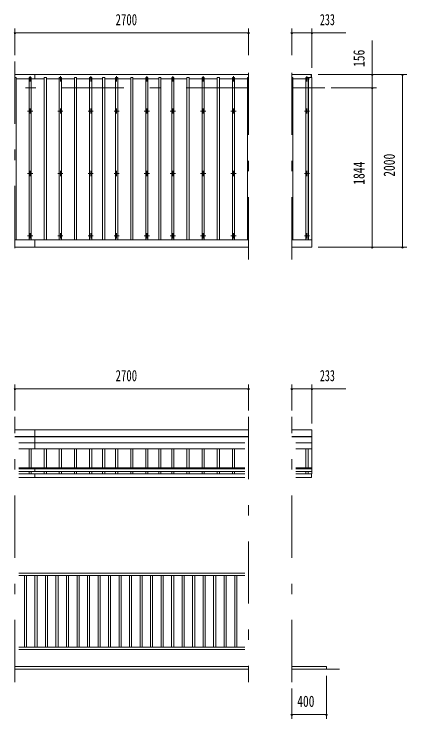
# Model space of a CAD drawing. Units: millimetres, scale not verified. Extents: x -26656 to 26658, y -10500 to 10500.
# Drawn here: x -9128 to -4588, y 1220 to 9377 of the extents above; entities that cross this region are included whole.
import ezdxf
from ezdxf.enums import TextEntityAlignment as Align

# ---------------------------------------------------------------- set-up
doc = ezdxf.new("R2010")
doc.units = ezdxf.units.MM
doc.header["$LTSCALE"] = 60
doc.linetypes.add('USER3', pattern=[24, 12, -5, 2, -5])
for name, color, linetype, lineweight in [('0-2_1-05BOLD', 7, 'Continuous', 18), ('0-3_1-25CENTER', 3, 'USER3', 18), ('0-4_1-45THIN', 4, 'Continuous', 18), ('0-5_1-55DIM', 3, 'Continuous', 18)]:
    doc.layers.add(name, color=color, linetype=linetype, lineweight=lineweight)
doc.styles.add('ＭＳ ゴシック', font='')
doc.styles.get('ＭＳ ゴシック').set_extended_font_data('MS Gothic')

msp = doc.modelspace()

# ---------------------------------------------------------------- linework, layer by layer
at = {"layer": '0-2_1-05BOLD'}
for p, q in [((-6418.49, 8677.67), (-9118.49, 8677.67)), ((-8888.49, 8677.67), (-8888.49, 8634.18)), ((-5690.49, 8677.67), (-5918.49, 8677.67)), ((-5695.49, 8641.19), (-5695.49, 8677.67)), ((-5690.49, 8677.67), (-5690.49, 8641.19)), ((-5725.49, 6765.11), (-5725.49, 8641.19)), ((-6418.49, 6765.11), (-9118.5, 6765.11)), ((-8888.49, 6765.11), (-8888.49, 6677.68)), ((-5918.49, 6765.11), (-5685.49, 6765.11)), ((-9118.5, 6677.68), (-6418.49, 6677.68)), ((-9118.49, 4563.67), (-6418.49, 4563.67)), ((-6418.49, 4488.53), (-9118.49, 4488.53)), ((-8888.49, 4563.67), (-8888.49, 4345.48)), ((-5918.49, 4488.53), (-5685.49, 4488.53)), ((-9118.49, 4484.45), (-6418.49, 4484.45)), ((-6463.04, 4414.97), (-9073.94, 4414.97)), ((-5685.49, 4484.45), (-5918.49, 4484.45)), ((-5873.94, 4414.97), (-5685.49, 4414.97)), ((-9073.94, 4345.48), (-6463.04, 4345.48)), ((-5685.49, 4345.48), (-5873.94, 4345.48)), ((-6463.04, 4123.86), (-9073.94, 4123.86)), ((-9073.94, 4113.43), (-6463.04, 4113.43)), ((-6463.04, 4083.82), (-9073.94, 4083.82)), ((-8888.49, 4083.82), (-8888.49, 4123.86)), ((-5873.94, 4123.86), (-5685.49, 4123.86)), ((-5685.49, 4113.43), (-5873.94, 4113.43)), ((-5873.94, 4083.82), (-5685.49, 4083.82)), ((-9073.94, 4057.49), (-6463.04, 4057.49)), ((-6463.04, 4012.49), (-9073.94, 4012.49)), ((-8888.49, 4012.49), (-8888.49, 4057.49)), ((-5690.49, 4054.91), (-5685.49, 4054.91)), ((-9073.94, 2904.67), (-6463.04, 2904.67)), ((-6463.04, 2879.67), (-9073.94, 2879.67)), ((-9073.94, 2049.67), (-6463.04, 2049.67)), ((-6463.04, 2024.67), (-9073.94, 2024.67)), ((-9118.49, 1824.67), (-6418.49, 1824.67)), ((-6418.49, 1794.67), (-9118.49, 1794.67)), ((-5918.49, 1794.67), (-5368.49, 1794.67))]:
    msp.add_line(p, q, dxfattribs=at)
for points in [[(-5725.49, 8641.19), (-5685.49, 8641.19), (-5685.49, 6677.68), (-5918.49, 6677.68)], [(-5685.49, 4054.91), (-5685.49, 4563.67), (-5918.49, 4563.67)], [(-5873.94, 4012.49), (-5690.49, 4012.49), (-5690.49, 4057.49), (-5873.94, 4057.49)], [(-5518.49, 1794.67), (-5518.49, 1824.67), (-5918.49, 1824.67)]]:
    msp.add_lwpolyline(points, dxfattribs=at)
at = {"layer": '0-3_1-25CENTER'}
for p, q in [((-9118.49, 8827.67), (-9118.49, 6537.67)), ((-6418.49, 6537.67), (-6418.49, 8827.67)), ((-5918.49, 6537.67), (-5918.49, 8827.67)), ((-8943.49, 8596.72), (-8943.49, 8656.71)), ((-8593.49, 8656.71), (-8593.49, 8596.72)), ((-8243.49, 8656.71), (-8243.49, 8596.72)), ((-7943.49, 8656.71), (-7943.49, 8596.72)), ((-7593.49, 8656.71), (-7593.49, 8596.72)), ((-7293.49, 8656.71), (-7293.49, 8596.72)), ((-6943.49, 8656.71), (-6943.49, 8596.72)), ((-6593.49, 8596.72), (-6593.49, 8656.71)), ((-5743.48, 8596.72), (-5743.48, 8656.71)), ((-8973.49, 8626.72), (-8913.49, 8626.72)), ((-8623.49, 8626.72), (-8563.49, 8626.72)), ((-8273.49, 8626.72), (-8213.49, 8626.72)), ((-7973.49, 8626.72), (-7913.49, 8626.72)), ((-7623.49, 8626.72), (-7563.49, 8626.72)), ((-7323.49, 8626.72), (-7263.49, 8626.72)), ((-6973.49, 8626.72), (-6913.49, 8626.72)), ((-6623.49, 8626.72), (-6563.49, 8626.72)), ((-5713.48, 8626.72), (-5773.49, 8626.72)), ((-6418.49, 8521.68), (-9118.49, 8521.68)), ((-5918.49, 8521.68), (-5538.49, 8521.68)), ((-8973.49, 8254.17), (-8913.49, 8254.17)), ((-8943.49, 8224.17), (-8943.49, 8284.17)), ((-8623.49, 8254.17), (-8563.49, 8254.17)), ((-8593.49, 8284.17), (-8593.49, 8224.17)), ((-8273.49, 8254.17), (-8213.49, 8254.17)), ((-8243.49, 8284.17), (-8243.49, 8224.17)), ((-7973.49, 8254.17), (-7913.49, 8254.17)), ((-7943.49, 8284.17), (-7943.49, 8224.17)), ((-7623.49, 8254.17), (-7563.49, 8254.17)), ((-7593.49, 8284.17), (-7593.49, 8224.17)), ((-7323.49, 8254.17), (-7263.49, 8254.17)), ((-7293.49, 8284.17), (-7293.49, 8224.17)), ((-6973.49, 8254.17), (-6913.49, 8254.17)), ((-6943.49, 8284.17), (-6943.49, 8224.17)), ((-6623.49, 8254.17), (-6563.49, 8254.17)), ((-6593.49, 8284.17), (-6593.49, 8224.17)), ((-5773.49, 8254.17), (-5713.48, 8254.17)), ((-5743.48, 8284.17), (-5743.48, 8224.17)), ((-8913.49, 7532.51), (-8973.49, 7532.51)), ((-8943.49, 7562.51), (-8943.49, 7502.51)), ((-8623.49, 7532.51), (-8563.49, 7532.51)), ((-8593.49, 7502.51), (-8593.49, 7562.51)), ((-8213.49, 7532.51), (-8273.49, 7532.51)), ((-8243.49, 7562.51), (-8243.49, 7502.51)), ((-7973.49, 7532.51), (-7913.49, 7532.51)), ((-7943.49, 7502.51), (-7943.49, 7562.51)), ((-7563.49, 7532.51), (-7623.49, 7532.51)), ((-7593.49, 7562.51), (-7593.49, 7502.51)), ((-7263.49, 7532.51), (-7323.49, 7532.51)), ((-7293.49, 7502.51), (-7293.49, 7562.51)), ((-6913.49, 7532.51), (-6973.49, 7532.51)), ((-6943.49, 7562.51), (-6943.49, 7502.51)), ((-6623.49, 7532.51), (-6563.49, 7532.51)), ((-6593.49, 7502.51), (-6593.49, 7562.51)), ((-5713.48, 7532.51), (-5773.49, 7532.51)), ((-5743.48, 7502.51), (-5743.48, 7562.51)), ((-8973.49, 6810.85), (-8913.49, 6810.85)), ((-8943.49, 6780.85), (-8943.49, 6840.84)), ((-8623.49, 6810.85), (-8563.49, 6810.85)), ((-8593.49, 6840.84), (-8593.49, 6780.85)), ((-8273.49, 6810.85), (-8213.49, 6810.85)), ((-8243.49, 6780.85), (-8243.49, 6840.84)), ((-7973.49, 6810.85), (-7913.49, 6810.85)), ((-7943.49, 6840.84), (-7943.49, 6780.85)), ((-7563.49, 6810.85), (-7623.49, 6810.85)), ((-7593.49, 6780.85), (-7593.49, 6840.84)), ((-7323.49, 6810.85), (-7263.49, 6810.85)), ((-7293.49, 6840.84), (-7293.49, 6780.85)), ((-6973.49, 6810.85), (-6913.49, 6810.85)), ((-6943.49, 6780.85), (-6943.49, 6840.84)), ((-6623.49, 6810.85), (-6563.49, 6810.85)), ((-6593.49, 6840.84), (-6593.49, 6780.85)), ((-5713.48, 6810.85), (-5773.49, 6810.85)), ((-5743.48, 6840.84), (-5743.48, 6780.85)), ((-9118.49, 1644.67), (-9118.49, 4714.67)), ((-6418.49, 4714.67), (-6418.49, 1644.67)), ((-5918.49, 1644.67), (-5918.49, 4714.67))]:
    msp.add_line(p, q, dxfattribs=at)
at = {"layer": '0-4_1-45THIN'}
for p, q in [((-9105.99, 8626.18), (-8955.99, 8626.18)), ((-8955.99, 8641.19), (-8955.99, 6765.11)), ((-8930.99, 8626.18), (-8780.99, 8626.18)), ((-8780.99, 8641.19), (-8780.99, 6765.11)), ((-8755.99, 8626.18), (-8605.99, 8626.18)), ((-8605.99, 8641.19), (-8605.99, 6765.11)), ((-8580.99, 8626.18), (-8430.99, 8626.18)), ((-8430.99, 8641.19), (-8430.99, 6765.11)), ((-8405.99, 8626.18), (-8255.99, 8626.18)), ((-8255.99, 8641.19), (-8255.99, 6765.11)), ((-8230.99, 8626.18), (-8105.99, 8626.18)), ((-8105.99, 8641.19), (-8105.99, 6765.11)), ((-8080.99, 8626.18), (-7955.99, 8626.18)), ((-7955.99, 8641.19), (-7955.99, 6765.11)), ((-7930.99, 8626.18), (-7780.99, 8626.18)), ((-7780.99, 8641.19), (-7780.99, 6765.11)), ((-7755.99, 8626.18), (-7605.99, 8626.18)), ((-7605.99, 8641.19), (-7605.99, 6765.11)), ((-7580.99, 8626.18), (-7455.99, 8626.18)), ((-7455.99, 8641.19), (-7455.99, 6765.11)), ((-7430.99, 8626.18), (-7305.99, 8626.18)), ((-7305.99, 8641.19), (-7305.99, 6765.11)), ((-7280.99, 8626.18), (-7130.99, 8626.18)), ((-7130.99, 8641.19), (-7130.99, 6765.11)), ((-7105.99, 8626.18), (-6955.99, 8626.18)), ((-6955.99, 8641.19), (-6955.99, 6765.11)), ((-6930.99, 8626.18), (-6780.99, 8626.18)), ((-6780.99, 8641.19), (-6780.99, 6765.11)), ((-6755.99, 8626.18), (-6605.99, 8626.18)), ((-6605.99, 8641.19), (-6605.99, 6765.11)), ((-6580.99, 8626.18), (-6430.99, 8626.18)), ((-6430.99, 8641.19), (-6430.99, 6765.11)), ((-6418.49, 8641.19), (-6430.99, 8641.19)), ((-5905.99, 8626.18), (-5755.99, 8626.18)), ((-5755.99, 8641.19), (-5755.99, 6765.11)), ((-5730.98, 8626.18), (-5725.49, 8626.18)), ((-8955.99, 4123.86), (-8955.99, 4345.48)), ((-8930.99, 4345.48), (-8930.99, 4123.86)), ((-8780.99, 4123.86), (-8780.99, 4345.48)), ((-8755.99, 4345.48), (-8755.99, 4123.86)), ((-8605.99, 4123.86), (-8605.99, 4345.48)), ((-8580.99, 4345.48), (-8580.99, 4123.86)), ((-8430.99, 4123.86), (-8430.99, 4345.48)), ((-8405.99, 4345.48), (-8405.99, 4123.86)), ((-8255.99, 4123.86), (-8255.99, 4345.48)), ((-8230.99, 4345.48), (-8230.99, 4123.86)), ((-8105.99, 4123.86), (-8105.99, 4345.48)), ((-8080.99, 4345.48), (-8080.99, 4123.86)), ((-7955.99, 4123.86), (-7955.99, 4345.48)), ((-7930.99, 4345.48), (-7930.99, 4123.86)), ((-7780.99, 4123.86), (-7780.99, 4345.48)), ((-7755.99, 4345.48), (-7755.99, 4123.86)), ((-7605.99, 4123.86), (-7605.99, 4345.48)), ((-7580.99, 4345.48), (-7580.99, 4123.86)), ((-7455.99, 4123.86), (-7455.99, 4345.48)), ((-7430.99, 4345.48), (-7430.99, 4123.86)), ((-7305.99, 4123.86), (-7305.99, 4345.48)), ((-7280.99, 4345.48), (-7280.99, 4123.86)), ((-7130.99, 4123.86), (-7130.99, 4345.48)), ((-7105.99, 4345.48), (-7105.99, 4123.86)), ((-6955.99, 4123.86), (-6955.99, 4345.48)), ((-6930.99, 4345.48), (-6930.99, 4123.86)), ((-6780.99, 4123.86), (-6780.99, 4345.48)), ((-6755.99, 4345.48), (-6755.99, 4123.86)), ((-6605.99, 4123.86), (-6605.99, 4345.48)), ((-6580.99, 4345.48), (-6580.99, 4123.86)), ((-5755.99, 4345.48), (-5755.99, 4123.86)), ((-5730.99, 4123.86), (-5730.99, 4345.48)), ((-8955.99, 4083.82), (-8955.99, 4057.49)), ((-8930.99, 4057.49), (-8930.99, 4083.82)), ((-8780.99, 4083.82), (-8780.99, 4057.49)), ((-8755.99, 4057.49), (-8755.99, 4083.82)), ((-8605.99, 4083.82), (-8605.99, 4057.49)), ((-8580.99, 4057.49), (-8580.99, 4083.82)), ((-8430.99, 4083.82), (-8430.99, 4057.49)), ((-8405.99, 4057.49), (-8405.99, 4083.82)), ((-8255.99, 4083.82), (-8255.99, 4057.49)), ((-8230.99, 4057.49), (-8230.99, 4083.82)), ((-8105.99, 4083.82), (-8105.99, 4057.49)), ((-8080.99, 4057.49), (-8080.99, 4083.82)), ((-7955.99, 4083.82), (-7955.99, 4057.49)), ((-7930.99, 4057.49), (-7930.99, 4083.82)), ((-7780.99, 4083.82), (-7780.99, 4057.49)), ((-7755.99, 4057.49), (-7755.99, 4083.82)), ((-7605.99, 4083.82), (-7605.99, 4057.49)), ((-7580.99, 4057.49), (-7580.99, 4083.82)), ((-7455.99, 4083.82), (-7455.99, 4057.49)), ((-7430.99, 4057.49), (-7430.99, 4083.82)), ((-7305.99, 4083.82), (-7305.99, 4057.49)), ((-7280.99, 4057.49), (-7280.99, 4083.82)), ((-7130.99, 4083.82), (-7130.99, 4057.49)), ((-7105.99, 4057.49), (-7105.99, 4083.82)), ((-6955.99, 4083.82), (-6955.99, 4057.49)), ((-6930.99, 4057.49), (-6930.99, 4083.82)), ((-6780.99, 4083.82), (-6780.99, 4057.49)), ((-6755.99, 4057.49), (-6755.99, 4083.82)), ((-6605.99, 4083.82), (-6605.99, 4057.49)), ((-6580.99, 4057.49), (-6580.99, 4083.82)), ((-5755.99, 4083.82), (-5755.99, 4057.49)), ((-5730.99, 4057.49), (-5730.99, 4083.82)), ((-9008.99, 2049.67), (-9008.99, 2879.67)), ((-8984.99, 2879.67), (-8984.99, 2049.67)), ((-8887.49, 2049.67), (-8887.49, 2879.67)), ((-8863.49, 2879.67), (-8863.49, 2049.67)), ((-8765.99, 2049.67), (-8765.99, 2879.67)), ((-8741.99, 2879.67), (-8741.99, 2049.67)), ((-8644.49, 2049.67), (-8644.49, 2879.67)), ((-8620.49, 2879.67), (-8620.49, 2049.67)), ((-8522.99, 2049.67), (-8522.99, 2879.67)), ((-8498.99, 2879.67), (-8498.99, 2049.67)), ((-8401.49, 2049.67), (-8401.49, 2879.67)), ((-8377.49, 2879.67), (-8377.49, 2049.67)), ((-8279.99, 2049.67), (-8279.99, 2879.67)), ((-8255.99, 2879.67), (-8255.99, 2049.67)), ((-8158.49, 2049.67), (-8158.49, 2879.67)), ((-8134.49, 2879.67), (-8134.49, 2049.67)), ((-8036.99, 2049.67), (-8036.99, 2879.67)), ((-8012.99, 2879.67), (-8012.99, 2049.67)), ((-7915.49, 2049.67), (-7915.49, 2879.67)), ((-7891.49, 2879.67), (-7891.49, 2049.67)), ((-7793.99, 2049.67), (-7793.99, 2879.67)), ((-7769.99, 2879.67), (-7769.99, 2049.67)), ((-7672.49, 2049.67), (-7672.49, 2879.67)), ((-7648.49, 2879.67), (-7648.49, 2049.67)), ((-7550.99, 2049.67), (-7550.99, 2879.67)), ((-7526.99, 2879.67), (-7526.99, 2049.67)), ((-7429.49, 2049.67), (-7429.49, 2879.67)), ((-7405.49, 2879.67), (-7405.49, 2049.67)), ((-7307.99, 2049.67), (-7307.99, 2879.67)), ((-7283.99, 2879.67), (-7283.99, 2049.67)), ((-7186.49, 2049.67), (-7186.49, 2879.67)), ((-7162.49, 2879.67), (-7162.49, 2049.67)), ((-7064.99, 2049.67), (-7064.99, 2879.67)), ((-7040.99, 2879.67), (-7040.99, 2049.67)), ((-6943.49, 2049.67), (-6943.49, 2879.67)), ((-6919.49, 2879.67), (-6919.49, 2049.67)), ((-6821.99, 2049.67), (-6821.99, 2879.67)), ((-6797.99, 2879.67), (-6797.99, 2049.67)), ((-6700.49, 2049.67), (-6700.49, 2879.67)), ((-6676.49, 2879.67), (-6676.49, 2049.67)), ((-6578.99, 2049.67), (-6578.99, 2879.67)), ((-6554.99, 2879.67), (-6554.99, 2049.67))]:
    msp.add_line(p, q, dxfattribs=at)
for points in [[(-9105.99, 6765.11), (-9105.99, 8641.19), (-9118.49, 8641.19)], [(-8930.99, 6765.11), (-8930.99, 8641.19), (-8955.99, 8641.19)], [(-8755.99, 6765.11), (-8755.99, 8641.19), (-8780.99, 8641.19)], [(-8580.99, 6765.11), (-8580.99, 8641.19), (-8605.99, 8641.19)], [(-8405.99, 6765.11), (-8405.99, 8641.19), (-8430.99, 8641.19)], [(-8230.99, 6765.11), (-8230.99, 8641.19), (-8255.99, 8641.19)], [(-8080.99, 6765.11), (-8080.99, 8641.19), (-8105.99, 8641.19)], [(-7930.99, 6765.11), (-7930.99, 8641.19), (-7955.99, 8641.19)], [(-7755.99, 6765.11), (-7755.99, 8641.19), (-7780.99, 8641.19)], [(-7580.99, 6765.11), (-7580.99, 8641.19), (-7605.99, 8641.19)], [(-7430.99, 6765.11), (-7430.99, 8641.19), (-7455.99, 8641.19)], [(-7280.99, 6765.11), (-7280.99, 8641.19), (-7305.99, 8641.19)], [(-7105.99, 6765.11), (-7105.99, 8641.19), (-7130.99, 8641.19)], [(-6930.99, 6765.11), (-6930.99, 8641.19), (-6955.99, 8641.19)], [(-6755.99, 6765.11), (-6755.99, 8641.19), (-6780.99, 8641.19)], [(-6580.99, 6765.11), (-6580.99, 8641.19), (-6605.99, 8641.19)], [(-5905.99, 6765.11), (-5905.99, 8641.19), (-5918.49, 8641.19)], [(-5730.98, 6765.11), (-5730.98, 8641.19), (-5755.99, 8641.19)]]:
    msp.add_lwpolyline(points, dxfattribs=at)
at = {"layer": '0-5_1-55DIM'}
for p, q in [((-9108.49, 9158.67), (-9128.49, 9158.67)), ((-9118.49, 9208.67), (-9118.49, 8902.68)), ((-9118.49, 9158.67), (-6418.49, 9158.67)), ((-6418.49, 9158.67), (-9118.49, 9158.67)), ((-6408.49, 9158.67), (-6428.49, 9158.67)), ((-6418.49, 8902.68), (-6418.49, 9208.67)), ((-5908.49, 9158.67), (-5928.49, 9158.67)), ((-5918.49, 8902.68), (-5918.49, 9208.67)), ((-5918.49, 9158.67), (-5685.49, 9158.67)), ((-5918.49, 9158.67), (-5292.99, 9158.67)), ((-5675.49, 9158.67), (-5695.49, 9158.67)), ((-5685.49, 8752.68), (-5685.49, 9208.67)), ((-4988.49, 9070.17), (-4988.49, 6677.67)), ((-5613.49, 8677.67), (-4588.49, 8677.67)), ((-4978.49, 8677.67), (-4998.49, 8677.67)), ((-4988.49, 8521.68), (-4988.49, 8677.67)), ((-4628.49, 8677.67), (-4648.49, 8677.67)), ((-4638.49, 6677.67), (-4638.49, 8677.67)), ((-4638.49, 8677.67), (-4638.49, 6677.67)), ((-5463.49, 8521.68), (-4938.49, 8521.68)), ((-4978.49, 8521.67), (-4998.49, 8521.67)), ((-4988.49, 6677.67), (-4988.49, 8521.68)), ((-4588.49, 6677.67), (-5613.49, 6677.67)), ((-4978.49, 6677.67), (-4998.49, 6677.67)), ((-4628.49, 6677.67), (-4648.49, 6677.67)), ((-9118.49, 4789.67), (-9118.49, 5088.67)), ((-6418.49, 5088.67), (-6418.49, 4789.67)), ((-5918.49, 4789.67), (-5918.49, 5088.67)), ((-5685.49, 5088.67), (-5685.49, 4639.67)), ((-9108.49, 5038.67), (-9128.49, 5038.67)), ((-9118.49, 5038.67), (-6418.49, 5038.67)), ((-9118.49, 5038.67), (-6418.49, 5038.67)), ((-6408.49, 5038.67), (-6428.49, 5038.67)), ((-5908.49, 5038.67), (-5928.49, 5038.67)), ((-5918.49, 5038.67), (-5685.49, 5038.67)), ((-5918.49, 5038.67), (-5292.99, 5038.67)), ((-5675.49, 5038.67), (-5695.49, 5038.67)), ((-5518.49, 1219.67), (-5518.49, 1719.67)), ((-5918.49, 1219.67), (-5918.49, 1569.67)), ((-5908.49, 1269.67), (-5928.49, 1269.67)), ((-5918.49, 1269.67), (-5518.49, 1269.67)), ((-5518.49, 1269.67), (-5918.49, 1269.67)), ((-5508.49, 1269.67), (-5528.49, 1269.67))]:
    msp.add_line(p, q, dxfattribs=at)
for centre in [(-9118.49, 9158.67), (-6418.49, 9158.67), (-5918.49, 9158.67), (-5685.49, 9158.67), (-4988.49, 8677.67), (-4638.49, 8677.67), (-4988.49, 8521.67), (-4988.49, 6677.67), (-4638.49, 6677.67), (-9118.49, 5038.67), (-6418.49, 5038.67), (-5918.49, 5038.67), (-5685.49, 5038.67), (-5918.49, 1269.67), (-5518.49, 1269.67)]:
    msp.add_arc(centre, 10, 180, 0, dxfattribs=at)

# ---------------------------------------------------------------- texts
at = {"layer": '0-5_1-55DIM', "color": 7, "style": 'ＭＳ ゴシック'}
for s, width, p in [('2700', 0.7, (-7955.09, 9208.67)), ('233', 0.65, (-5593.66, 9208.67)), ('2700', 0.7, (-7955.09, 5088.67)), ('233', 0.65, (-5593.66, 5088.67)), ('400', 0.75, (-5856.11, 1319.67))]:
    msp.add_text(s, height=130.2, dxfattribs=dict(at, width=width)).set_placement(p, align=Align.BOTTOM_LEFT)
at = {"layer": '0-5_1-55DIM', "color": 7, "style": 'ＭＳ ゴシック', "width": 0.75}
for s, p in [('156', (-5038.49, 8765.03)), ('2000', (-4688.49, 7494.64)), ('1844', (-5038.49, 7402.12))]:
    msp.add_text(s, height=130.2, rotation=90, dxfattribs=at).set_placement(p, align=Align.BOTTOM_LEFT)

doc.saveas('drawing.dxf')
